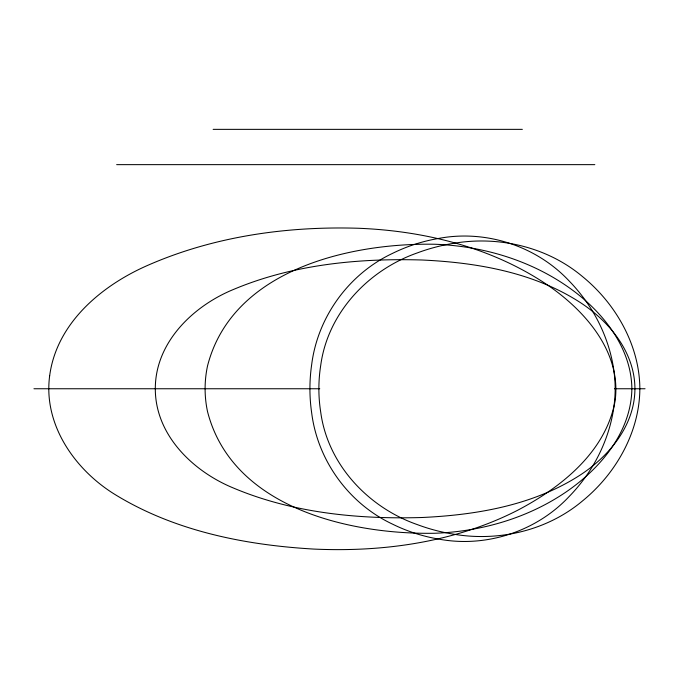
<?xml version="1.0" encoding="UTF-8"?>
<svg xmlns="http://www.w3.org/2000/svg" width="679" height="679" viewBox="0 0 679 679"><rect width="100%" height="100%" fill="white"/><g stroke="black" fill="none" stroke-linecap="round" stroke-linejoin="round"><path stroke-width="1.02" d="M213.13 129.358L522.338 129.358M116.661 164.641L594.821 164.641M33.95 388.753L319.758 388.753M614.52 388.753L645.05 388.753M615.182 388.753C615.064 412.705 608.52 436.334 597.495 457.51A167.798 167.798 0 0 1 569.146 496.527C536.223 531.649 485.638 548.08 438.362 539.024A167.798 167.798 0 0 1 392.496 524.12C348.921 503.665 317.662 460.634 311.669 412.874A167.798 167.798 0 0 1 311.669 364.64C317.662 316.881 348.921 273.849 392.496 253.394A167.798 167.798 0 0 1 438.362 238.49C485.638 229.426 536.223 245.866 569.146 280.979A167.798 167.798 0 0 1 597.495 320.004C608.52 341.181 615.055 364.81 615.182 388.753M639.847 388.753C639.703 420.216 627.099 450.661 607.824 475.198A166.533 166.516 -90 0 1 582.259 501.144C547.045 530.596 498.887 541.817 453.928 534.229A188.456 188.439 -90 0 1 417.296 524.595C368.256 507.468 327.728 464.563 320.709 412.102A149.72 149.703 -90 0 1 320.717 365.412C327.728 312.951 368.256 270.047 417.296 252.919A188.456 188.439 -90 0 1 453.928 243.286C498.887 235.698 547.045 246.918 582.259 276.37A166.533 166.516 -90 0 1 607.824 302.316C627.09 326.854 639.703 357.298 639.847 388.753M634.924 388.753C634.831 425.241 609.326 456.152 580.01 475.164C533.244 505.329 476.65 514.979 421.948 517.508C358.122 519.393 292.615 512.993 233.304 487.972C192.955 471.345 155.253 435.061 155.304 388.753C155.253 342.454 192.955 306.17 233.304 289.534C292.615 264.521 358.122 258.122 421.948 259.998C476.65 262.535 533.244 272.186 580.01 302.35C609.326 321.362 634.831 352.274 634.924 388.753M49.66 375.801C43.066 424.782 75.174 470.241 115.498 494.804C174.809 531.088 245 545.067 313.639 549.065C383.16 552.248 454.684 542.326 517.228 510.481C560.888 487.598 605.617 452.341 615.064 401.145C621.811 352.452 585.349 310.863 547.817 285.205C492.258 247.555 424.876 230.877 358.419 228.263C286.776 226.065 213.749 236.385 147.793 265.328C101.638 285.486 56.586 323.06 49.66 375.801M631.869 388.753C631.215 431.598 601.11 467.542 567.508 490.993C528.712 517.856 481.81 531.53 434.874 533.261C348.794 534.772 232.099 507.434 207.536 411.635A108.742 108.657 -90 0 1 207.536 365.879C232.099 270.081 348.794 242.743 434.874 244.253C486.478 246.121 538.243 262.578 578.864 295.017C607.272 317.942 631.445 350.916 631.869 388.753"/></g></svg>
